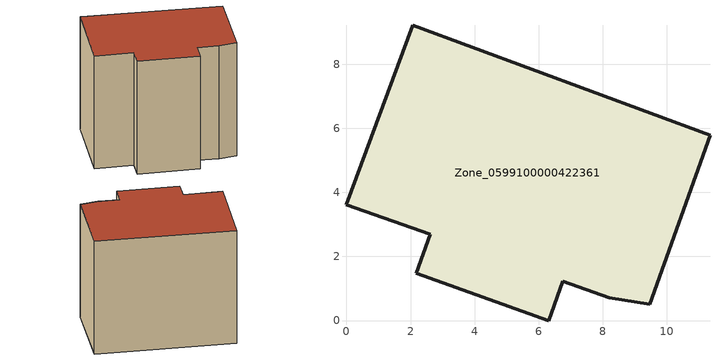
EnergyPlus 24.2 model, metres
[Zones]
Zone_0599100000422361
 floor ground (C_G): 0,3.61 2.07,9.21 11.34,5.78 9.47,0.51 8.2,0.71 6.75,1.22 6.31,0 2.17,1.47 2.61,2.69 z0.55
 wall outside (C_F): 2.07,9.21 0,3.61 2.61,2.69 2.17,1.47 6.31,0 6.75,1.22 8.2,0.71 9.47,0.51 11.34,5.78 2.07,9.21 z0.55:9.22
 roof outside (C_R): 9.47,0.51 11.34,5.78 2.07,9.21 0,3.61 2.61,2.69 2.17,1.47 6.31,0 6.75,1.22 8.2,0.71 z9.22
[BUILDING]
Pand.0599100000422361: North Axis=0; Terrain=City; Loads Convergence Tolerance Value=0.04; Temperature Convergence Tolerance Value=0.4; Solar Distribution=FullExterior; Maximum Number of Warmup Days=25; Minimum Number of Warmup Days=1
[Site:Location]
Rotterdam.The.Hague.AP_ZH_NLD Design_Conditions: Latitude=51.96; Longitude=4.45; Time Zone=1; Elevation=-4.5
[SITE:GROUNDTEMPERATURE:BUILDINGSURFACE]
18, 18, 18, 18, 18, 18, 18, 18, 18, 18, 18, 18
[MATERIAL] Thermal Absorptance=0.9; Solar Absorptance=0.7; Visible Absorptance=0.7
Name | Roughness | Thickness | Conductivity | Density | Specific Heat
G.TC.2006-2014 | MediumSmooth | 0.15 | 0.06 | 540 | 1210
F.TC.2006-2014 | Rough | 0.3 | 0.12 | 1920 | 840
R.TC.2006-2014 | MediumRough | 0.2 | 0.08 | 1500 | 1000
[CONSTRUCTION]
C_G: G.TC.2006-2014
C_F: F.TC.2006-2014
C_R: R.TC.2006-2014
[ZONE]
Zone_0599100000422361: Type=1; Multiplier=1; Ceiling Height=Autocalculate; Volume=Autocalculate; Floor Area=autocalculate; Part of Total Floor Area=Yes
[ZONEINFILTRATION:DESIGNFLOWRATE]
Infil_Zone_0599100000422361: Zone or ZoneList or Space or SpaceList=Zone_0599100000422361; Schedule=AlwaysOn; Design Flow Rate Calculation Method=Flow/Area; Flow Rate per Floor Area=0.0015; Constant Term Coefficient=1; Temperature Term Coefficient=0; Velocity Term Coefficient=0; Velocity Squared Term Coefficient=0
[HVACTEMPLATE:ZONE:IDEALLOADSAIRSYSTEM]
Zone_0599100000422361: Maximum Heating Supply Air Temperature=50; Minimum Cooling Supply Air Temperature=13; Maximum Heating Supply Air Humidity Ratio=0.0156; Minimum Cooling Supply Air Humidity Ratio=0.0077; Heating Limit=NoLimit; Cooling Limit=NoLimit; Dehumidification Control Type=ConstantSensibleHeatRatio; Cooling Sensible Heat Ratio=0.7; Dehumidification Setpoint=60; Humidification Control Type=None; Humidification Setpoint=30; Outdoor Air Method=None; Outdoor Air Flow Rate per Person=0.00944; Outdoor Air Flow Rate per Zone Floor Area=0; Outdoor Air Flow Rate per Zone=0; Demand Controlled Ventilation Type=None; Outdoor Air Economizer Type=NoEconomizer; Heat Recovery Type=None; Sensible Heat Recovery Effectiveness=0.7; Latent Heat Recovery Effectiveness=0.65
[ZONECONTROL:THERMOSTAT]
ThermostatControl_Zone_0599100000422361: Zone or ZoneList=Zone_0599100000422361; Control Type Schedule=DualSetpointControlType; Control 1=Thermostat_Zone_0599100000422361; Temperature Difference Between Cutout And Setpoint=0
[THERMOSTATSETPOINT:DUALSETPOINT]
Thermostat_Zone_0599100000422361: Heating Setpoint Temperature Schedule=HeatingSetpoint_Zone_0599100000422361; Cooling Setpoint Temperature Schedule=CoolingSetpoint_Zone_0599100000422361
[SCHEDULE:COMPACT]
HeatingSetpoint_Zone_0599100000422361: Through: 12/31, For: AllDays, Until: 24:00, 21
CoolingSetpoint_Zone_0599100000422361: Through: 12/31, For: AllDays, Until: 24:00, 24
DualSetpointControlType: Through: 12/31, For: AllDays, Until: 24:00, 4
AlwaysOn: Through: 12/31, For: AllDays, Until: 24:00, 1
